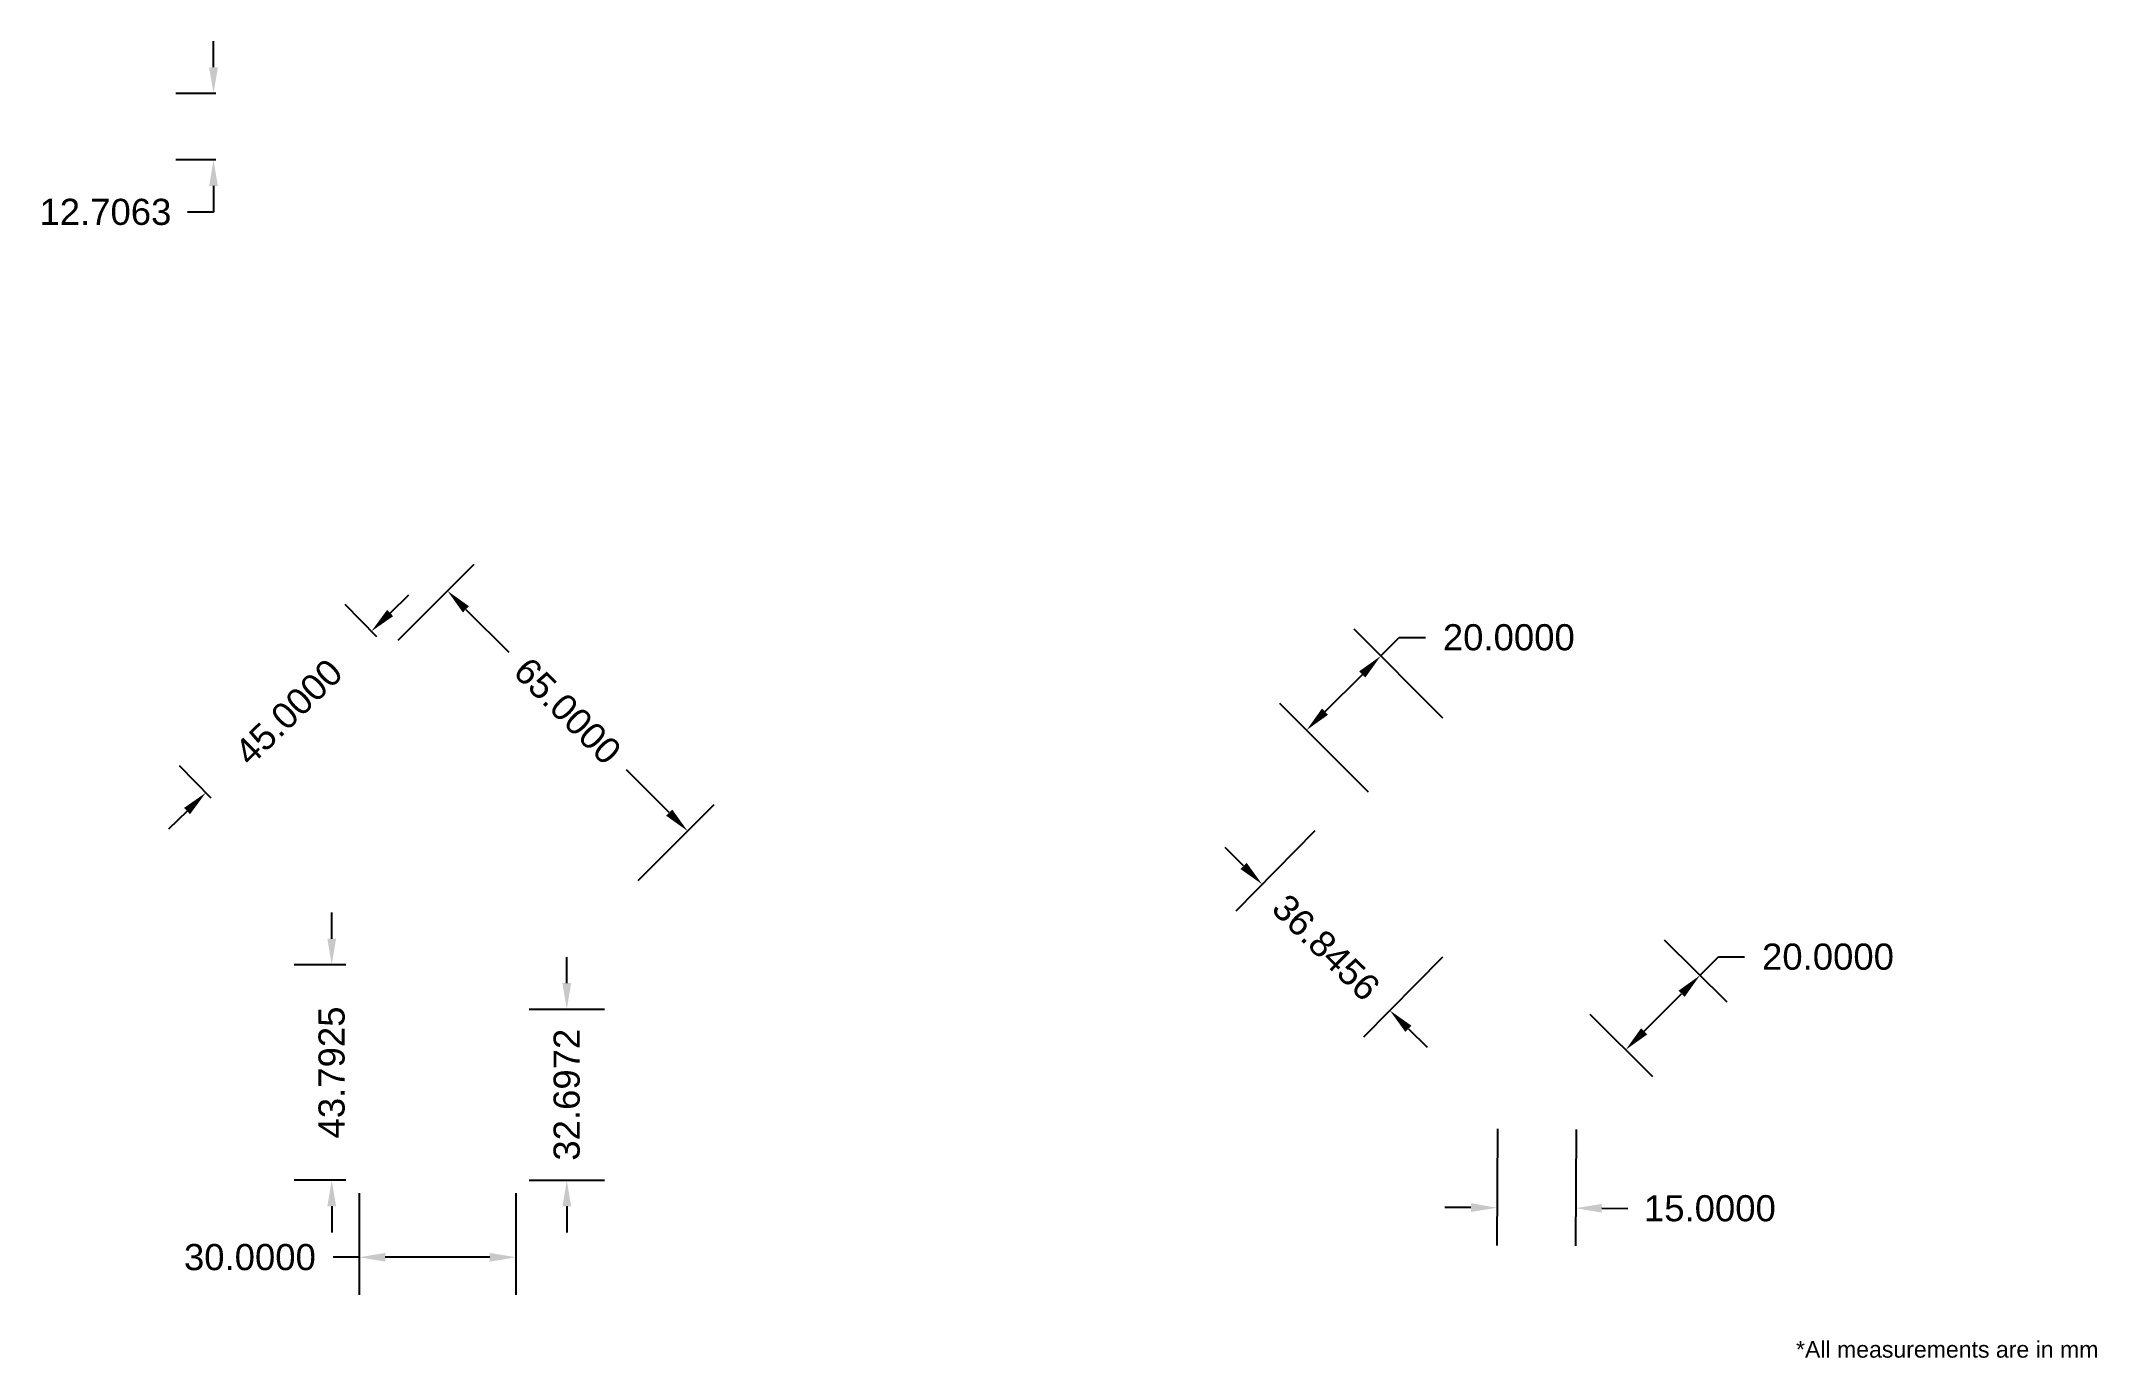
# Paper-space layout 'Layout1' of a CAD drawing. Header units: millimetres. Extents: x 0.62 to 10.46, y 0.05 to 6.34.
import ezdxf

# ---------------------------------------------------------------- set-up
doc = ezdxf.new("R2010")
doc.units = ezdxf.units.MM
doc.header["$MEASUREMENT"] = 0
doc.styles.get("Standard").update_dxf_attribs({"font": 'arial.ttf'})
doc.dimstyles.get("Standard").update_dxf_attribs({"dimtxt": 0.125, "dimasz": 0.125, "dimexe": 0.18, "dimexo": 0.0625, "dimgap": 0.09, "dimtad": 0, "dimtoh": 1, "dimdec": 4, "dimzin": 0, "dimdsep": 46, "dimtxsty": 'Standard', "dimcen": 0.09, "dimadec": 0, "dimazin": 0, "dimtfac": 1, "dimtdec": 4, "dimtofl": 0, "dimtmove": 0, "dimatfit": 3, "dimfxl": 1, "dimtolj": 1, "dimtzin": 0, "dimarcsym": 0})

# ---------------------------------------------------------------- blocks, each defined once
blk = doc.blocks.new('*D44')
at = {"color": 0, "lineweight": -2, "transparency": 16777216}
for p, q in [((2.3284, 3.478), (2.692, 3.8416)), ((2.6531, 3.6259), (2.8577, 3.4213)), ((3.6254, 2.6537), (3.4208, 2.8583)), ((3.4775, 2.329), (3.841, 2.6926))]:
    blk.add_line(p, q, dxfattribs=at)
at = {"color": 0, "transparency": 16777216}
for points in [[(2.6678, 3.6407), (2.6384, 3.6112), (2.5647, 3.7143)], [(3.6401, 2.6684), (3.6106, 2.6389), (3.7137, 2.5653)]]:
    blk.add_solid(points, dxfattribs=at)
at = {"layer": 'Defpoints', "color": 0, "transparency": 16777216}
for p in [(2.2842, 3.4338), (3.7137, 2.5653), (3.4333, 2.2848)]:
    blk.add_point(p, dxfattribs=at)
at = {"color": 0, "transparency": 16777216, "insert": (3.1392, 3.1398), "char_height": 0.125, "attachment_point": 5, "rotation": 315}
blk.add_mtext('\\A1;65.0000', dxfattribs=at)
blk = doc.blocks.new('*D45')
at = {"color": 0, "lineweight": -2, "transparency": 16777216}
for p, q in [((3.1355, 1.8378), (3.1355, 1.9628)), ((2.9548, 1.7128), (3.3155, 1.7128)), ((2.9548, 0.8954), (3.3155, 0.8954)), ((3.1355, 0.7704), (3.1355, 0.6454))]:
    blk.add_line(p, q, dxfattribs=at)
at = {"color": 0, "transparency": 16777216}
for points in [[(3.1146, 1.8378), (3.1563, 1.8378), (3.1355, 1.7128)], [(3.1146, 0.7704), (3.1563, 0.7704), (3.1355, 0.8954)]]:
    blk.add_solid(points, dxfattribs=at)
at = {"layer": 'Defpoints', "color": 0, "transparency": 16777216}
for p in [(2.8923, 1.7128), (2.8923, 0.8954), (3.1355, 0.8954)]:
    blk.add_point(p, dxfattribs=at)
at = {"color": 0, "transparency": 16777216, "insert": (3.1355, 1.3041), "char_height": 0.125, "attachment_point": 5, "rotation": 90}
blk.add_mtext('\\A1;32.6972', dxfattribs=at)
blk = doc.blocks.new('*D47')
at = {"color": 0, "lineweight": -2, "transparency": 16777216}
for p, q in [((2.011, 2.0503), (2.011, 2.1753)), ((2.0787, 1.9253), (1.831, 1.9253)), ((2.0787, 0.8955), (1.831, 0.8955)), ((2.011, 0.7705), (2.011, 0.6455))]:
    blk.add_line(p, q, dxfattribs=at)
at = {"color": 0, "transparency": 16777216}
for points in [[(1.9902, 2.0503), (2.0319, 2.0503), (2.011, 1.9253)], [(1.9902, 0.7705), (2.0319, 0.7705), (2.011, 0.8955)]]:
    blk.add_solid(points, dxfattribs=at)
at = {"layer": 'Defpoints', "color": 0, "transparency": 16777216}
for p in [(2.011, 1.9253), (2.1412, 1.9253), (2.1412, 0.8955)]:
    blk.add_point(p, dxfattribs=at)
at = {"color": 0, "transparency": 16777216, "insert": (2.011, 1.4104), "char_height": 0.125, "attachment_point": 5, "rotation": 90}
blk.add_mtext('\\A1;43.7925', dxfattribs=at)
blk = doc.blocks.new('*D48')
at = {"color": 0, "lineweight": -2, "transparency": 16777216}
for p, q in [((2.226, 3.4951), (2.0751, 3.6499)), ((2.2902, 3.6083), (2.3797, 3.6956)), ((1.4337, 2.7225), (1.2828, 2.8773)), ((1.3189, 2.6612), (1.2294, 2.5739))]:
    blk.add_line(p, q, dxfattribs=at)
at = {"color": 0, "transparency": 16777216}
for points in [[(2.2757, 3.6232), (2.3048, 3.5934), (2.2007, 3.521)], [(1.3044, 2.6761), (1.3335, 2.6463), (1.4084, 2.7484)]]:
    blk.add_solid(points, dxfattribs=at)
at = {"layer": 'Defpoints', "color": 0, "transparency": 16777216}
for p in [(2.2697, 3.4503), (1.4084, 2.7484), (1.4774, 2.6778)]:
    blk.add_point(p, dxfattribs=at)
at = {"color": 0, "transparency": 16777216, "insert": (1.8046, 3.1347), "char_height": 0.125, "attachment_point": 5, "rotation": 44.27799}
blk.add_mtext('\\A1;45.0000', dxfattribs=at)
blk = doc.blocks.new('*D49')
at = {"color": 0, "lineweight": -2, "transparency": 16777216}
for p, q in [((1.4455, 6.2195), (1.4455, 6.3445)), ((1.4573, 6.0945), (1.2655, 6.0945)), ((1.4573, 5.7768), (1.2655, 5.7768)), ((1.4455, 5.6518), (1.4455, 5.5268)), ((1.4455, 5.5268), (1.3205, 5.5268))]:
    blk.add_line(p, q, dxfattribs=at)
at = {"color": 0, "transparency": 16777216}
for points in [[(1.4247, 6.2195), (1.4664, 6.2195), (1.4455, 6.0945)], [(1.4247, 5.6518), (1.4664, 5.6518), (1.4455, 5.7768)]]:
    blk.add_solid(points, dxfattribs=at)
at = {"layer": 'Defpoints', "color": 0, "transparency": 16777216}
for p in [(1.5198, 6.0945), (1.4455, 5.7768), (1.5198, 5.7768)]:
    blk.add_point(p, dxfattribs=at)
at = {"color": 0, "transparency": 16777216, "insert": (0.9284, 5.5268), "char_height": 0.125, "attachment_point": 5}
blk.add_mtext('\\A1;12.7063', dxfattribs=at)
blk = doc.blocks.new('*D50')
at = {"color": 0, "lineweight": -2, "transparency": 16777216}
for p, q in [((7.3265, 3.1062), (6.9024, 3.5307)), ((7.0296, 3.4033), (7.118, 3.4917)), ((7.118, 3.4917), (7.243, 3.4917)), ((6.7626, 3.1366), (6.9412, 3.315)), ((6.971, 2.7511), (6.5469, 3.1756))]:
    blk.add_line(p, q, dxfattribs=at)
at = {"color": 0, "transparency": 16777216}
for points in [[(6.9264, 3.3297), (6.9559, 3.3002), (7.0296, 3.4033)], [(6.7479, 3.1513), (6.7773, 3.1218), (6.6742, 3.0482)]]:
    blk.add_solid(points, dxfattribs=at)
at = {"layer": 'Defpoints', "color": 0, "transparency": 16777216}
for p in [(7.3706, 3.062), (6.6742, 3.0482), (7.0152, 2.7069)]:
    blk.add_point(p, dxfattribs=at)
at = {"color": 0, "transparency": 16777216, "insert": (7.6419, 3.4917), "char_height": 0.125, "attachment_point": 5}
blk.add_mtext('\\A1;20.0000', dxfattribs=at)
blk = doc.blocks.new('*D51')
at = {"color": 0, "lineweight": -2, "transparency": 16777216}
for p, q in [((7.588, 1.1402), (7.585, 0.5834)), ((7.9638, 1.1382), (7.9609, 0.5814)), ((7.461, 0.7641), (7.336, 0.7647)), ((8.0868, 0.7607), (8.2118, 0.7601))]:
    blk.add_line(p, q, dxfattribs=at)
at = {"color": 0, "transparency": 16777216}
for points in [[(7.4611, 0.7849), (7.4609, 0.7432), (7.586, 0.7634)], [(8.0869, 0.7816), (8.0867, 0.7399), (7.9618, 0.7614)]]:
    blk.add_solid(points, dxfattribs=at)
at = {"layer": 'Defpoints', "color": 0, "transparency": 16777216}
for p in [(7.5883, 1.2027), (7.9641, 1.2007), (7.9618, 0.7614)]:
    blk.add_point(p, dxfattribs=at)
at = {"color": 0, "transparency": 16777216, "insert": (8.6038, 0.7601), "char_height": 0.125, "attachment_point": 5}
blk.add_mtext('\\A1;15.0000', dxfattribs=at)
blk = doc.blocks.new('*D52')
at = {"color": 0, "lineweight": -2, "transparency": 16777216}
for p, q in [((8.3858, 2.0457), (8.6841, 1.7482)), ((8.5566, 1.8753), (8.6449, 1.9638)), ((8.6449, 1.9638), (8.7699, 1.9638)), ((8.2894, 1.6073), (8.4683, 1.7868)), ((8.0302, 1.6892), (8.3285, 1.3917))]:
    blk.add_line(p, q, dxfattribs=at)
at = {"color": 0, "transparency": 16777216}
for points in [[(8.4536, 1.8015), (8.4831, 1.7721), (8.5566, 1.8753)], [(8.2746, 1.622), (8.3041, 1.5926), (8.2011, 1.5188)]]:
    blk.add_solid(points, dxfattribs=at)
at = {"layer": 'Defpoints', "color": 0, "transparency": 16777216}
for p in [(8.3415, 2.0898), (8.5566, 1.8753), (7.986, 1.7334)]:
    blk.add_point(p, dxfattribs=at)
at = {"color": 0, "transparency": 16777216, "insert": (9.1688, 1.9638), "char_height": 0.125, "attachment_point": 5}
blk.add_mtext('\\A1;20.0000', dxfattribs=at)
blk = doc.blocks.new('*D53')
at = {"color": 0, "lineweight": -2, "transparency": 16777216}
for p, q in [((6.7143, 2.5659), (6.3355, 2.1826)), ((6.3731, 2.3985), (6.2842, 2.4864)), ((7.325, 1.9623), (6.9462, 1.579)), ((7.1617, 1.6192), (7.2506, 1.5313))]:
    blk.add_line(p, q, dxfattribs=at)
at = {"color": 0, "transparency": 16777216}
for points in [[(6.3878, 2.4133), (6.3585, 2.3837), (6.462, 2.3106)], [(7.1763, 1.634), (7.147, 1.6044), (7.0728, 1.7071)]]:
    blk.add_solid(points, dxfattribs=at)
at = {"layer": 'Defpoints', "color": 0, "transparency": 16777216}
for p in [(6.7582, 2.6104), (6.462, 2.3106), (7.369, 2.0068)]:
    blk.add_point(p, dxfattribs=at)
at = {"color": 0, "transparency": 16777216, "insert": (6.7677, 2.0085), "char_height": 0.125, "attachment_point": 5, "rotation": 315.3381}
blk.add_mtext('\\A1;36.8456', dxfattribs=at)
blk = doc.blocks.new('*D55')
at = {"color": 0, "lineweight": -2, "transparency": 16777216}
for p, q in [((2.1423, 0.8329), (2.1423, 0.3464)), ((2.8923, 0.8329), (2.8923, 0.3464)), ((2.1423, 0.5264), (2.0173, 0.5264)), ((2.7673, 0.5264), (2.2673, 0.5264))]:
    blk.add_line(p, q, dxfattribs=at)
at = {"color": 0, "transparency": 16777216}
for points in [[(2.2673, 0.5472), (2.2673, 0.5056), (2.1423, 0.5264)], [(2.7673, 0.5472), (2.7673, 0.5056), (2.8923, 0.5264)]]:
    blk.add_solid(points, dxfattribs=at)
at = {"layer": 'Defpoints', "color": 0, "transparency": 16777216}
for p in [(2.1423, 0.8954), (2.8923, 0.8954), (2.1423, 0.5264)]:
    blk.add_point(p, dxfattribs=at)
at = {"color": 0, "transparency": 16777216, "insert": (1.6196, 0.5264), "char_height": 0.125, "attachment_point": 5}
blk.add_mtext('\\A1;30.0000', dxfattribs=at)

psp = doc.layouts.get("Layout1")

# ---------------------------------------------------------------- texts
at = {"color": 0}
psp.add_text('*All measurements are in mm', height=0.078965328, dxfattribs=at).set_placement((9.0157458, 0.0461694))

# ---------------------------------------------------------------- dimensions: what is measured, and where the dimension line sits
for base, p1, p2, picture, middle in [((1.4455358, 5.7768382), (1.5197786, 6.0944957), (1.5197786, 5.7768382), '*D49', (0.9283956, 5.5268382)), ((3.1354815, 0.8953759), (2.8923317, 1.7128058), (2.8923317, 0.8953759), '*D45', (3.1354815, 1.3040908))]:
    dim = psp.add_linear_dim(base=base, p1=p1, p2=p2, angle=90, dimstyle='Standard', override={"dimlfac": -40}, dxfattribs=at)
    dim.commit()
    dim.dimension.update_dxf_attribs({"geometry": picture, "text_midpoint": middle})
dim = psp.add_aligned_dim(p1=(2.2842077, 3.4338448), p2=(3.4332562, 2.2847963), distance=0.3966751, dimstyle='Standard', override={"dimlfac": -40}, dxfattribs=at)
dim.commit()
dim.dimension.update_dxf_attribs({"geometry": '*D44', "text_midpoint": (3.1392236, 3.1398122)})
for p1, p2, distance, text, picture, middle in [((2.2696697, 3.4503316), (1.4773687, 2.6777514), -0.0987323, '45.0000', '*D48', (1.8045902, 3.13473)), ((7.5883202, 1.2026547), (7.9641486, 1.200668), -0.4392638, '15.0000', '*D51', (8.6037502, 0.7600889))]:
    dim = psp.add_aligned_dim(p1=p1, p2=p2, distance=distance, text=text, dimstyle='Standard', dxfattribs=at)
    dim.commit()
    dim.dimension.update_dxf_attribs({"geometry": picture, "text_midpoint": middle})
for base, p1, p2, angle, text, picture, middle, dimtype in [((6.674155, 3.0482318), (7.3706302, 3.0619675), (7.0152001, 2.7068685), 224.97328894, '20.0000', '*D50', (7.6418909, 3.4916778), 161), ((6.4620174, 2.3106394), (7.3689758, 2.006798), (6.7582347, 2.6103734), 135.33809597, '36.8456', '*D53', (6.7677042, 2.008539), 161), ((2.0110193, 1.9253368), (2.1411907, 0.8955217), (2.1411907, 1.9253368), 90, '43.7925', '*D47', (2.0110193, 1.4104292), 160), ((8.5566088, 1.8752821), (7.9859923, 1.7333694), (8.3415128, 2.0898181), 45.07469784, '20.0000', '*D52', (9.1687581, 1.9637857), 161)]:
    dim = psp.add_linear_dim(base=base, p1=p1, p2=p2, angle=angle, text=text, dimstyle='Standard', dxfattribs=at)
    dim.commit()
    dim.dimension.update_dxf_attribs({"geometry": picture, "text_midpoint": middle, "dimtype": dimtype})
dim = psp.add_linear_dim(base=(2.1423317, 0.5263912), p1=(2.8923317, 0.8953759), p2=(2.1423317, 0.8953759), dimstyle='Standard', override={"dimlfac": -40}, dxfattribs=at)
dim.commit()
dim.dimension.update_dxf_attribs({"geometry": '*D55', "text_midpoint": (1.619564, 0.5263912), "dimtype": 160})

doc.saveas('drawing.dxf')
